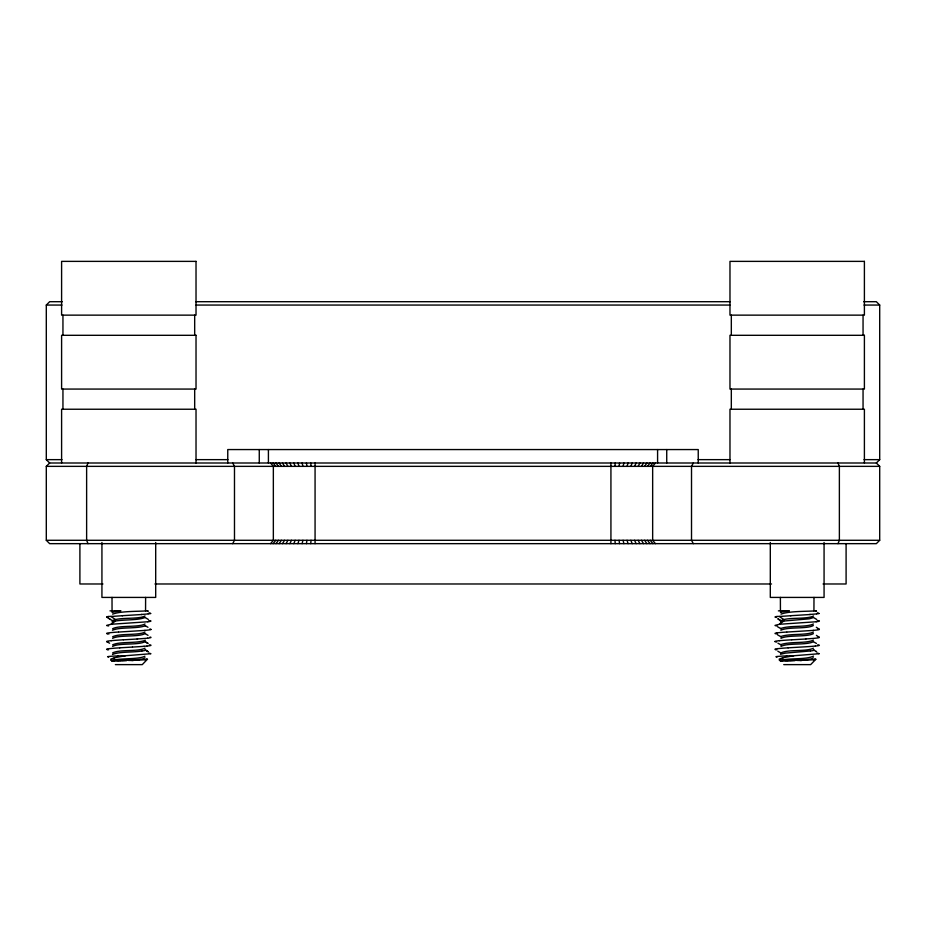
<?xml version="1.0" encoding="UTF-8"?>
<svg xmlns="http://www.w3.org/2000/svg" width="926" height="926" viewBox="0 0 926 926"><rect width="100%" height="100%" fill="white"/><g stroke="black" fill="none" stroke-linecap="round" stroke-linejoin="round"><path stroke-width="1.39" d="M145.556 610.859L145.613 597.42M813.931 610.859L813.989 597.42M315.071 543.655L315.071 463M610.928 463L610.928 543.655M310.754 543.655L311.032 540.286M614.968 466.357L615.246 463M306.402 543.655L306.946 540.286M619.054 466.357L619.598 463M302.108 543.655L302.918 540.286M623.082 466.357L623.893 463M297.894 543.655L298.971 540.286M627.029 466.357L628.106 463M293.797 543.655L295.139 540.286M630.861 466.357L632.203 463M88.016 463L86.627 466.357L86.627 540.286L88.016 543.655M837.984 543.655L839.373 540.286L839.373 466.357L837.984 463M145.023 641.695C138.298 645.364 119.304 642.748 112.602 646.406M813.398 641.695C806.673 645.364 787.679 642.748 780.977 646.406M289.85 543.655L291.435 540.286M634.565 466.357L636.15 463M232.692 543.655L234.486 540.286L234.486 466.357L232.692 463M693.308 463L691.514 466.357L691.514 540.286L693.308 543.655M286.065 543.655L287.893 540.286M638.107 466.357L639.935 463M282.476 543.655L284.537 540.286M641.463 466.357L643.524 463M279.12 543.655L281.377 540.286M644.623 466.357L646.88 463M112.544 658.409L114.581 658.189L110.877 659.034L111.074 660.192C112.509 661.777 114.373 659.243 119.246 660.539M780.919 658.409L782.956 658.189L779.252 659.034L779.449 660.192C780.907 661.766 782.713 659.219 787.621 660.539M275.994 543.655L278.448 540.286M647.552 466.357L650.006 463M273.124 543.655L275.763 540.286M650.237 466.357L652.876 463M270.589 543.655L273.344 540.286L273.344 466.357L270.589 463M655.411 463L652.656 466.357L652.656 540.286L655.411 543.655M814.602 658.988A18.833 0.81 0.3 0 1 815.771 659.381L810.632 664.625L783.743 664.625M49.657 463L46.3 466.357L46.3 540.286L49.657 543.655L876.343 543.655L879.7 540.286L879.7 466.357L876.343 463L49.657 463L46.3 459.643L46.3 305.059L49.657 301.702L62.343 301.702M876.343 463L879.7 459.643L879.7 305.059L876.343 301.702L863.657 301.702M108.655 625.953A22.259 1.239 1.1 0 1 106.629 625.397L111.051 624.274L115.356 621.045C124.57 619.482 138.252 620.397 145.012 617.503M150.73 613.498L149.098 612.769M777.03 625.953A22.259 1.239 1.1 0 1 775.004 625.397L779.426 624.274L783.732 621.045L809.324 618.823L813.56 617.549L816.674 619.413M819.105 613.498L817.473 612.769M144.919 656.245C138.587 659.462 122.463 658.085 112.937 660.203L112.034 660.713M108.076 656.569L107.613 656.731A21.136 0.822 0.3 0 0 108.736 657.02M776.451 656.569L775.988 656.731A21.136 0.822 0.3 0 0 777.111 657.02M126.769 660.342C131.631 659.451 142.639 660.203 145.023 657.83M116.931 660.539L133.506 659.821M795.145 660.342C800.006 659.451 811.014 660.203 813.398 657.83M785.306 660.539L801.881 659.821M114.326 657.784L125.461 655.735L150.915 653.721L148.889 653.05M782.702 657.784L793.837 655.735L819.29 653.721L817.264 653.05M120.403 610.859L112.023 612.213L112.625 612.584M788.778 610.859L780.398 612.213L781 612.584M141.909 650.966C132.95 652.575 119.35 651.476 112.486 654.45M810.285 650.966L785.317 653.119L780.479 654.265M815.69 659.381L813.225 659.694M145.023 615.952C138.564 619.656 119.014 616.936 112.602 620.652M813.537 615.987C806.592 619.656 786.845 616.924 781.139 620.698M115.356 621.045L112.023 621.832L112.625 622.214M783.732 621.045L780.398 621.832L781 622.214M147.882 621.751L111.051 624.274M144.85 659.694L147.315 659.381L142.257 664.625L115.368 664.625M816.257 621.751L779.426 624.274M120.357 660.863L112.023 661.21M788.732 660.863L780.398 661.21M108.793 616.461L113.331 616.311M777.169 616.461L781.706 616.311M143.993 646.313L146.864 646.059M815.239 646.059L812.368 646.313A22.259 0.648 -2.9 0 1 800.863 647.066L788.072 647.83M145.012 630.398L118.632 632.053M813.387 630.398L787.007 632.053M141.944 614.505L122.186 615.709M810.319 614.505L790.561 615.709M137.534 638.986L123.447 639.82M119.697 647.83L132.453 647.066M805.909 638.986L791.823 639.82M139.166 660.064L131.77 660.435M807.541 660.064L800.145 660.435M118.065 655.909L125.461 655.735M786.44 655.909L793.837 655.735M779.449 660.192L781.301 660.203C791.174 657.969 806.037 659.717 813.491 656.14M195.826 301.702L730.174 301.702M46.3 305.059L61.984 305.059M196.069 305.059L729.931 305.059M864.016 305.059L879.7 305.059M46.3 459.643L61.984 459.643M196.069 459.643L227.9 459.643M698.1 459.643L729.931 459.643M864.016 459.643L879.7 459.643M46.3 466.357L879.7 466.357M46.3 540.286L879.7 540.286M102.936 583.982L79.902 583.982L79.902 543.655M154.943 583.982L771.532 583.982M823.064 583.982L846.098 583.982L846.098 543.655M120.947 610.859L109.997 610.859M147.535 610.859C137.245 611.507 120.206 611.091 112.636 614.146M789.322 610.859L778.372 610.859M815.91 610.859C805.62 611.507 788.582 611.091 781.012 614.146M121.757 660.539L126.642 660.539M133.159 660.539L128.332 660.412M790.133 660.539L795.017 660.539M801.534 660.539L796.707 660.412M783.095 610.859L785.317 611.01M114.72 610.859L116.942 611.01M817.207 620.501L818.688 620.756M148.831 620.501L150.313 620.756A22.259 1.296 -0.6 0 1 147.778 621.751M775.571 649.589L776.96 649.832M107.196 649.589L108.585 649.832M790.41 655.747L792.436 656.14M122.035 655.747L124.061 656.14M780.896 660.956L781.995 661.21L780.479 660.701M112.521 660.956L113.62 661.21L111.074 660.192M813.387 648.212C806.569 651.823 787.794 649.265 780.988 652.911M145.012 648.212C138.194 651.823 119.419 649.265 112.613 652.911M781.162 636.833L777.701 634.947M781.15 628.766L777.701 626.856M781.162 644.901L777.979 643.234M780.977 638.338C787.69 634.727 807.009 637.25 813.398 633.639M112.602 638.338C119.304 634.715 138.634 637.25 145.023 633.639M813.398 624.008C806.118 627.573 789.427 625.177 780.56 628.569M813.398 640.144C806.129 643.697 789.403 641.324 780.572 644.704M145.023 624.008C138.31 627.631 119.269 625.085 112.602 628.719M813.398 632.076C806.118 635.641 789.403 633.257 780.572 636.637M145.023 632.076C138.321 635.699 119.315 633.164 112.602 636.787M813.398 649.774L816.651 651.777L816.061 651.395M145.023 649.774L148.276 651.777L145.613 650.098A16.899 1.239 -1.4 0 1 142.048 650.978M112.602 644.843C119.836 641.267 136.793 643.697 145.382 640.26M813.329 625.536C807.009 629.194 788.153 626.647 780.838 630.236M144.954 625.536L147.975 627.284M815.667 610.859L816.582 611.264L815.771 610.859M147.292 610.859L148.206 611.264L147.396 610.859M112.463 630.236C120.519 626.728 136.377 629.067 145.475 625.733M777.875 651.244L780.56 652.749M107.022 641.764L109.604 643.234M813.966 642.042L816.466 643.466M145.255 641.776L148.091 643.466L145.59 642.042M145.185 617.549L148.299 619.413M778.338 619.158L780.56 620.501L777.724 618.776M145.382 633.754L148.033 635.375M109.349 618.776L112.185 620.501M106.86 617.225L109.962 619.158M779.426 616.508L783.732 619.494M111.051 616.508L115.356 619.494M816.35 627.284L819.232 629.286M816.408 635.375L819.174 637.32A22.259 1.285 -0.6 0 1 816.095 638.141A22.259 0.891 -2.5 0 1 805.539 638.963M813.78 649.902L813.989 650.098A16.899 1.239 -1.4 0 1 810.424 650.978M650.237 540.286L652.876 543.655M273.124 463L275.763 466.357M647.552 540.286L650.006 543.655M275.994 463L278.448 466.357M644.623 540.286L646.88 543.655M279.12 463L281.377 466.357M641.463 540.286L643.524 543.655M282.476 463L284.537 466.357M638.107 540.286L639.935 543.655M286.065 463L287.893 466.357M634.565 540.286L636.15 543.655M289.85 463L291.435 466.357M630.861 540.286L632.203 543.655M293.797 463L295.139 466.357M627.029 540.286L628.106 543.655M297.894 463L298.971 466.357M623.082 540.286L623.893 543.655M302.108 463L302.918 466.357M619.054 540.286L619.598 543.655M306.402 463L306.946 466.357M614.968 540.286L615.246 543.655M310.754 463L311.032 466.357M780.387 597.42L780.433 610.859M112.011 597.42L112.058 610.859M864.398 463L864.398 409.234L729.977 409.234L729.977 463M863.055 315.141L863.055 335.305M863.055 389.07L863.055 409.234M824.071 542.497L824.071 597.42L770.305 597.42L770.305 542.497M731.32 315.141L731.32 335.305M731.32 389.07L731.32 409.234M698.239 463L698.239 449.561L227.761 449.561L227.761 463M666.732 449.561L666.732 463M657.587 449.561L657.587 463M268.413 449.561L268.413 463M259.268 449.561L259.268 463M196.023 463L196.023 409.234L61.602 409.234L61.602 463M194.68 315.141L194.68 335.305M194.68 389.07L194.68 409.234M155.695 542.497L155.695 597.42L101.929 597.42L101.929 542.497M62.945 315.141L62.945 335.305M62.945 389.07L62.945 409.234M150.591 613.498A22.259 1.192 -1.3 0 1 148.264 613.903M108.157 617.468A22.259 1.308 -0.1 0 1 108.562 616.461M108.273 642.042A22.212 1.285 0.7 0 1 106.652 641.487A22.259 1.204 -1.3 0 1 111.421 640.653M147.72 638.141A22.259 1.285 -0.6 0 0 150.892 637.32A22.259 1.157 1.5 0 0 150.012 637.053M108.944 633.997A22.259 1.065 1.9 0 1 107.289 633.731M107.254 633.72A22.259 1.308 -0.1 0 1 108.527 632.886A22.259 1.007 -2.2 0 1 118.331 632.041M150.822 629.564A22.259 1.157 -1.6 0 1 144.78 630.386M149.885 628.997A22.259 1.285 0.6 0 1 150.845 629.564M107.312 649.589A22.259 1.296 -0.5 0 1 109.8 648.57M146.991 646.07A22.259 1.215 -1.2 0 0 150.984 645.306A22.259 1.262 1 0 0 149.329 644.797M108.157 656.557A21.703 0.683 -1.2 0 1 118.285 655.909M146.227 658.988A18.833 0.81 0.3 0 1 147.396 659.381M818.966 613.498A22.259 1.192 -1.3 0 1 816.639 613.903M818.734 620.744A22.259 1.296 -0.6 0 1 816.153 621.751M776.532 617.468A22.259 1.308 -0.1 0 1 776.937 616.461M776.648 642.042A22.212 1.285 0.7 0 1 775.027 641.487M775.016 641.487A22.259 1.204 -1.3 0 1 779.796 640.653M818.387 637.053A22.259 1.157 1.5 0 1 819.302 637.331M777.319 633.997A22.259 1.065 1.9 0 1 775.664 633.731A22.259 1.308 -0.1 0 1 776.902 632.886M813.155 630.386A22.259 1.157 -1.6 0 0 819.197 629.564A22.259 1.285 0.6 0 0 818.26 628.997M775.687 649.589A22.259 1.296 -0.5 0 1 778.176 648.57M815.366 646.07A22.259 1.215 -1.2 0 0 819.36 645.306A22.259 1.262 1 0 0 817.704 644.797M776.532 656.557A21.703 0.683 -1.2 0 1 786.66 655.909M782.412 616.288A22.259 0.625 -2.9 0 1 790.966 615.721M816.315 613.915A22.259 0.914 -2.3 0 1 809.544 614.482M779.437 640.665A22.259 0.671 -2.9 0 1 791.603 639.808M776.879 632.898A22.259 1.007 -2.2 0 1 786.706 632.041M778.558 648.582A22.259 0.903 -2.4 0 1 788.211 647.83M813.641 659.694A18.254 0.683 -1.5 0 1 807.97 660.076M789.253 660.863A16.899 0.579 -4 0 1 795.295 660.377M114.037 616.288A22.259 0.625 -2.9 0 1 122.591 615.721M147.94 613.915A22.259 0.914 -2.3 0 1 141.169 614.482M111.062 640.665A22.259 0.671 -2.9 0 1 123.227 639.808M147.651 638.164A22.259 0.891 -2.5 0 1 137.164 638.963M110.182 648.582A22.259 0.903 -2.4 0 1 119.836 647.83M144.086 646.302A22.259 0.648 -2.9 0 1 132.487 647.066M145.266 659.694A18.254 0.683 -1.5 0 1 139.594 660.076M120.878 660.863A16.899 0.579 -4 0 1 126.92 660.377M196.023 261.375L61.602 261.375L61.602 315.141L196.023 315.141L196.023 261.375M864.398 261.375L729.977 261.375L729.977 315.141L864.398 315.141L864.398 261.375M196.023 335.305L61.602 335.305L61.602 389.07L196.023 389.07L196.023 335.305M864.398 335.305L729.977 335.305L729.977 389.07L864.398 389.07L864.398 335.305"/></g></svg>
